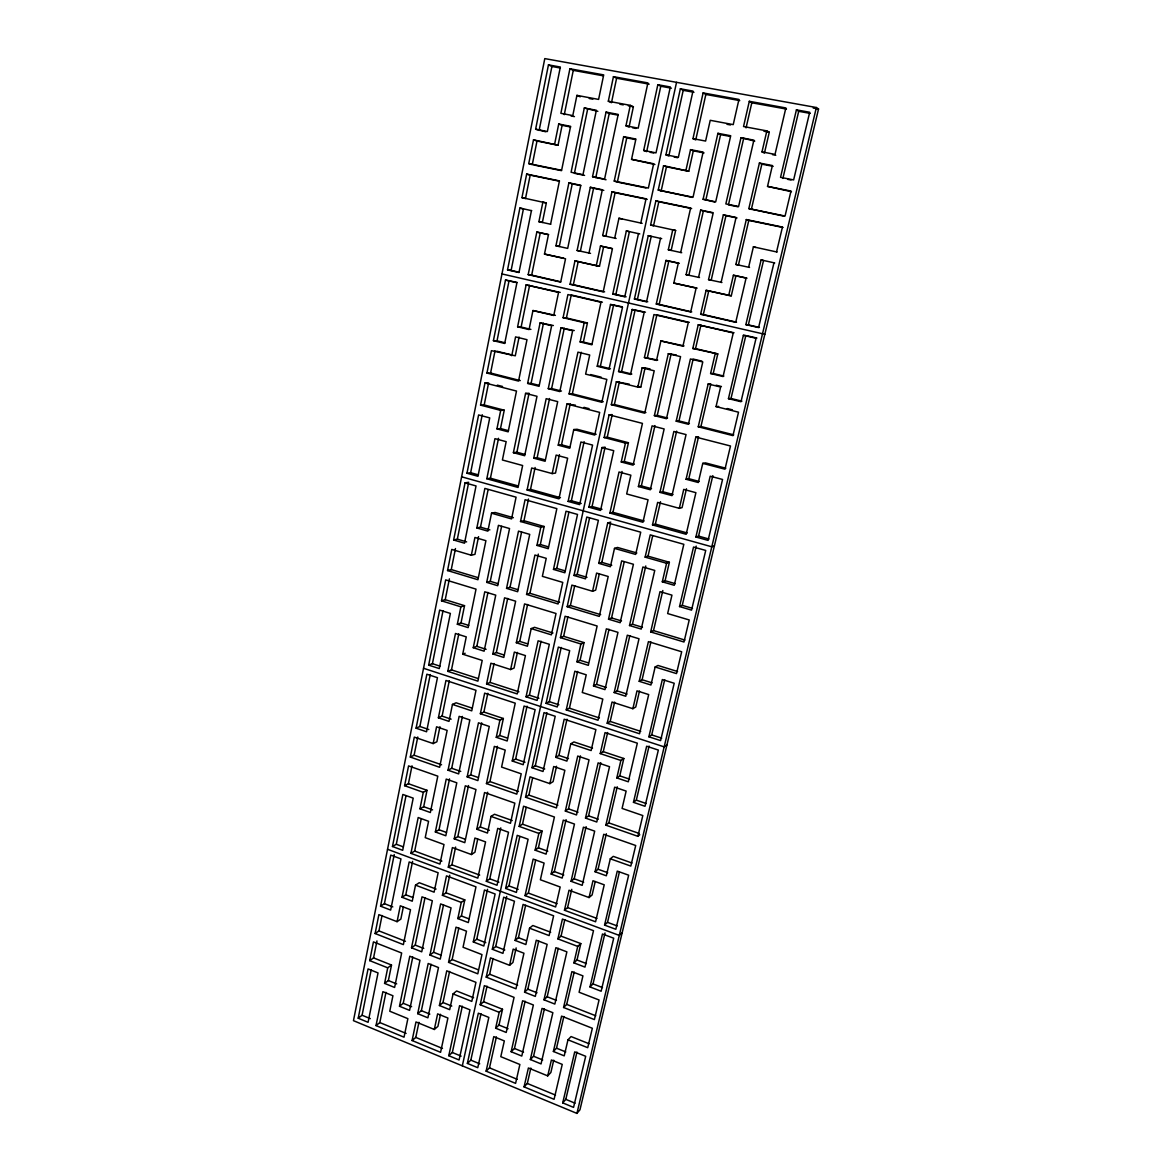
<?xml version="1.0" encoding="UTF-8"?>
<svg xmlns="http://www.w3.org/2000/svg" width="1172" height="1172" viewBox="0 0 1172 1172"><rect width="100%" height="100%" fill="white"/><g stroke="black" fill="none" stroke-linecap="round" stroke-linejoin="round"><path stroke-width="1.5" d="M358.207 1018.219L368.052 968.922L378.029 972.921L368.081 1022.306L358.207 1018.219L362.089 1015.245L371.216 969.654M369.707 960.63L373.443 941.892L401.659 953.012L394.612 987.454L384.577 983.396L387.727 967.823L391.521 965.039L373.56 957.89L369.707 960.63L387.727 967.823M397.074 921.675L400.297 905.795L410.508 909.706L403.373 944.617L375.113 933.527L378.878 914.629L397.074 921.675L400.853 919.097L403.358 906.791M380.563 906.19L390.759 855.106L400.971 858.9L390.672 910.087L380.563 906.19L384.416 903.685L394.232 854.564M392.474 846.506L402.86 794.455L413.203 798.147L402.699 850.301L392.474 846.506L396.297 844.265L405.952 796.008M423.282 792.331L404.604 785.694L408.559 765.902L437.801 776.157L430.358 812.533L419.957 808.783L423.282 792.331L427.018 790.324L423.693 806.702L419.957 808.783M433.171 743.575L436.57 726.801L447.147 730.39L439.617 767.279L410.317 757.068L414.302 737.115L433.171 743.575L436.878 741.788L439.94 726.743M416.089 728.193L426.857 674.208L437.449 677.68L426.564 731.768L416.089 728.193L419.869 726.479L428.805 729.526M428.674 665.125L439.647 610.085L450.37 613.425L439.28 668.582L428.674 665.125L432.424 663.689L439.969 666.15M460.874 606.818L441.507 600.826L445.682 579.891L476.022 589.135L468.155 627.621L457.344 624.237L460.874 606.818L464.537 605.66L461.006 622.991L457.344 624.237M471.334 555.235L474.924 537.465L485.911 540.688L477.942 579.73L447.543 570.544L451.762 549.419L471.334 555.235L474.953 554.327L478.557 536.644M465.05 482.849L476.037 485.94L464.508 543.193L453.637 539.999L465.05 482.849L468.727 482.293M466.969 473.224L478.601 414.947L489.735 417.891L477.971 476.301L466.969 473.224L470.646 472.712L478.469 474.894M480.549 405.131L484.974 382.951L488.607 382.892L484.197 404.955L480.549 405.131L500.678 410.405L504.238 410.2L500.503 428.556L496.943 428.849L500.678 410.405M511.754 355.731L515.577 336.891L526.99 339.69L518.537 381.09L486.951 373.048L491.42 350.662L515.284 355.805L519.093 337.067M505.498 280.079L516.925 282.73L504.707 343.455L493.412 340.671L505.498 280.079L517.218 282.437M531.458 210.55L518.991 272.519L507.535 269.882L519.885 208.059L531.663 210.667M526.653 174.101L530.183 175.126L525.495 198.537L521.95 197.643L526.653 174.101L559.44 180.898L550.591 224.204M533.494 139.834L536.996 141.036L532.278 164.666L528.748 163.597L533.494 139.834L558.062 145.225L562.106 125.331L558.707 124.027L554.649 144.039M535.619 129.213L548.452 64.87L560.348 67.024L547.368 131.528L535.619 129.213L545.8 131.791M373.56 957.89L376.959 940.926M375.113 933.527L378.966 930.905L382.043 915.508M404.604 785.694L408.413 783.716L412.002 765.814M410.317 757.068L414.112 755.222L417.759 737.012M419.869 726.479L430.256 674.53M432.424 663.689L443.031 610.685M441.507 600.826L445.228 599.698L449.403 578.865M447.543 570.544L451.264 569.563L455.469 548.54M453.637 539.999L457.344 539.149L468.375 484.065M470.646 472.712L482.249 414.727M486.951 373.048L490.585 373.033L495.038 350.765M493.412 340.671L497.031 340.818L509.088 280.548M507.535 269.882L511.124 270.395L523.43 208.894L519.885 208.059M539.105 130.473L551.909 66.482L548.452 64.87M376.022 1025.588L382.892 991.673L392.928 995.746L389.763 1011.231L407.871 1018.644L404.032 1037.191L376.022 1025.588L379.831 1022.57L385.969 992.347M402.025 897.283L409.175 861.962L438.138 872.759L434.109 892.17L415.518 885.153L412.251 901.195L402.025 897.283L405.79 894.807L412.573 861.391M410.918 853.348L418.184 817.529L428.571 821.294L425.231 837.643L443.998 844.514L439.94 864.101L410.918 853.348L414.683 851.062L421.202 818.964M438.387 717.806L445.961 680.463L475.993 690.308L471.745 710.847L452.451 704.431L448.993 721.381L438.387 717.806L442.093 716.121L451.147 719.168M447.807 671.351L455.469 633.481L466.251 636.879L462.72 654.196L482.205 660.422L477.898 681.152L447.807 671.351L451.484 669.886L478.132 678.544M476.858 527.957L484.871 488.416L516.076 497.177L511.563 518.932L491.537 513.204L487.86 531.15L476.858 527.957L480.476 527.166L489.867 529.89M486.82 478.762L494.95 438.65L506.158 441.654L502.407 459.995L522.639 465.518L518.083 487.464L486.82 478.762L490.423 478.22L518.083 485.911M555.411 315.356L532.952 310.536L529.055 329.566L517.614 326.798L526.111 284.869L560.216 292.414M536.82 232.071L548.467 234.62L544.482 254.075L565.534 258.792L560.699 282.1L528.191 274.629L536.82 232.071L548.555 234.605M538.915 221.669L542.885 202.097L546.328 202.976L542.372 222.446L538.915 221.669L550.679 224.248M569.9 68.767L560.875 113.318L572.786 115.589L576.917 95.371L598.599 99.415L603.697 74.891L569.9 68.767L573.269 70.364L603.36 75.828M384.577 983.396L388.372 980.554L391.521 965.039M442.093 716.121L449.286 680.727M451.484 669.886L458.794 633.906M480.476 527.166L488.109 489.618M490.423 478.22L498.525 438.299M517.614 326.798L521.13 327.017L529.612 285.309M528.191 274.629L531.678 275.127L540.277 232.789M564.274 114.666L573.269 70.364M399.491 1006.265L409.79 956.22L419.986 960.249L409.585 1010.367L399.491 1006.265L403.227 1003.305L412.778 957.041M411.519 947.811L422.008 896.844L432.336 900.77L421.744 951.825L411.519 947.811L415.24 945.101L424.982 897.855M435.354 831.959L446.224 779.102L456.802 782.808L445.814 835.768L435.354 831.959L439.017 829.761L449.506 778.897M448.056 770.209L459.146 716.341L469.855 719.93L458.648 773.901L448.056 770.209L451.703 768.29L460.757 771.425M473.254 647.72L484.769 591.801L495.741 595.142L484.124 651.178L473.254 647.72L476.843 646.358L486.116 649.303M486.702 582.381L498.437 525.334L509.556 528.543L497.704 585.707L486.702 582.381L490.262 581.327L498.085 583.685M513.395 452.656L525.583 393.382L529.041 393.265L516.881 452.245L513.395 452.656L524.675 455.718L536.996 396.312L525.583 393.382M540.087 322.915L551.66 325.684L539.076 386.306L527.634 383.405L540.087 322.915L553.374 325.523M555.953 245.783L568.903 182.847L580.785 185.308L567.688 248.391L555.953 245.783L559.322 246.442L572.244 183.843L568.903 182.847M584.301 107.985L571.086 172.255L582.982 174.687L596.358 110.271L584.301 107.985L597.867 111.325M451.703 768.29L462.398 716.444M476.843 646.358L487.962 592.431M490.262 581.327L501.601 526.345M527.634 383.405L531.092 383.332L543.5 323.15M587.597 109.377L574.412 173.295L584.564 175.375M434.314 1029.47L437.625 1013.868L447.909 1018.029L440.584 1052.324L412.09 1040.531L415.972 1021.955L434.314 1029.47L437.918 1026.379L440.482 1014.293M417.701 1013.677L428.19 963.487L438.489 967.545L427.897 1017.823L417.701 1013.677L421.378 1010.674L431.091 964.263M429.948 955.048L440.628 903.92L451.059 907.875L440.262 959.092L429.948 955.048L433.596 952.294L443.529 904.887M442.43 895.305L446.488 875.88L475.964 886.852L468.317 922.584L457.827 918.584L461.255 902.425L464.801 899.876L446.049 892.815L442.43 895.305L461.255 902.425M471.408 854.534L474.909 838.039L485.574 841.906L477.824 878.136L448.305 867.192L452.407 847.576L471.408 854.534L474.938 852.205L477.722 839.079M454.223 838.83L465.313 785.797L475.978 789.532L464.786 842.668L454.223 838.83L457.827 836.574L468.507 785.548M467.174 776.875L478.469 722.816L489.281 726.435L477.868 780.596L467.174 776.875L470.734 774.897L478.352 777.549M499.902 720.209L480.359 713.719L484.666 693.15L515.24 703.171L507.168 740.982L496.269 737.305L499.902 720.209L503.359 718.495L499.741 735.503L496.269 737.305M510.64 669.549L514.347 652.086L525.422 655.588L517.218 693.941L486.585 683.965L490.907 663.22L510.64 669.549L514.068 668.055L517.394 652.423M492.841 653.961L504.575 597.823L515.651 601.207L503.813 657.448L492.841 653.961L496.357 652.555L504.15 655.031M506.553 588.373L518.507 531.121L529.729 534.373L517.643 591.728L506.553 588.373L510.025 587.289L517.921 589.677M540.805 527.297L520.514 521.496L525.071 499.712L556.847 508.633L548.276 548.701L536.966 545.405L540.805 527.297L544.16 526.506L540.336 544.526L536.966 545.405M552.202 473.591L556.129 455.088L567.644 458.193L558.941 498.847L527.107 489.984L531.692 467.994L552.202 473.591L555.513 473.063L559.425 454.663M533.743 458.179L546.181 398.67L557.696 401.63L545.127 461.255L533.743 458.179L537.142 457.725L545.244 459.922M560.948 327.926L572.639 330.724L559.806 391.58L548.262 388.65L560.948 327.926L574.251 330.533M584.198 322.71L563.087 317.7L567.922 294.568L600.987 302.244L591.889 344.788L580.125 341.931L584.198 322.71L587.421 322.959L583.363 342.078L580.125 341.931M600.46 246.047L612.443 248.684L603.199 291.857L570.075 284.254L574.954 260.916L599.478 266.249L603.639 246.691L600.46 246.047L596.284 265.692L574.954 260.916M590.527 253.357L577.122 250.486L590.336 187.286L602.32 189.776L588.974 253.108M592.549 176.65L606.041 112.102L618.201 114.416L604.576 179.096L592.549 176.65L606.041 179.77M608.312 101.231L613.439 76.663L647.896 82.904L638.213 128.144L625.951 125.8L630.287 105.348L608.312 101.231L611.491 102.682L616.604 78.231L613.439 76.663M412.09 1040.531L415.782 1037.41L418.946 1022.292M446.049 892.815L449.74 875.22M448.305 867.192L451.909 864.819L455.63 847.078M470.734 774.897L481.648 722.831M480.359 713.719L483.904 712.034L487.83 693.267M486.585 683.965L490.101 682.426L494.071 663.499M496.357 652.555L507.681 598.438M510.025 587.289L521.584 532.103M520.514 521.496L523.957 520.734L528.499 499.052M527.107 489.984L530.52 489.369L535.106 467.496M537.142 457.725L549.551 398.524M548.262 388.65L551.631 388.562L564.289 328.145M563.087 317.7L566.413 317.964L571.233 294.963L602.408 302.2M570.075 284.254L573.372 284.693L578.236 261.488M590.336 187.286L593.574 188.252L580.404 251.116L577.122 250.486M595.786 177.675L609.22 113.479L606.041 112.102M439.397 1005.517L446.752 970.812L475.949 982.341L471.803 1001.401L453.066 993.915L449.696 1009.663L439.397 1005.517L442.987 1002.529L449.594 971.427M448.554 962.344L456.011 927.169L466.485 931.183L463.043 947.254L481.97 954.594L477.795 973.829L448.554 962.344L452.128 959.546L458.823 928.019M476.784 829.219L484.563 792.536L514.845 803.157L510.465 823.315L491.024 816.415L487.464 833.058L476.784 829.219L480.3 826.993L487.684 792.228M486.453 783.585L494.35 746.388L505.22 750.08L501.587 767.074L521.218 773.813L516.793 794.147L486.453 783.585L489.955 781.577L497.441 746.315M516.325 642.739L524.558 603.917L556.026 613.498L551.382 634.843L531.194 628.602L527.429 646.226L516.325 642.739L519.738 641.392L527.634 643.868M526.565 594.438L534.93 555.03L546.225 558.341L542.372 576.346L562.765 582.396L558.092 603.961L526.565 594.438L529.964 593.31L559.601 602.247M596.167 434.27L577.005 429.26L573.753 429.567L569.753 448.261L558.224 445.184L566.955 404.003L575.379 405.146M569.094 393.938L577.957 352.142L589.706 355.013L585.619 374.117L606.832 379.406L601.866 402.289L569.094 393.938L572.361 393.821L603.272 401.688M611.96 191.769L615.11 192.721L605.851 236.231L602.686 235.513L611.96 191.769L646.036 198.815L640.806 222.914M623.65 136.641L626.756 137.9L617.366 182.085L614.231 181.074L623.65 136.641L635.898 139.029L631.547 159.333L654.914 164.505M457.827 918.584L461.387 915.977L464.801 899.876M519.738 641.392L527.59 604.503M529.964 593.31L538.3 554.107M558.224 445.184L561.535 444.803L570.237 403.827M572.361 393.821L581.195 352.245M630.287 105.348L633.378 106.769L629.056 127.103L625.951 125.8M614.699 238.121L618.948 218.256L642.139 223.339M448.788 1055.723L459.57 1005.649L469.972 1009.839L459.087 1059.986L448.788 1055.723L452.333 1052.5L462.31 1006.221M473.283 941.936L484.461 890.017L495.126 894.002L483.831 946.009L473.283 941.936L476.77 939.212L487.537 889.299M486.336 881.285L497.734 828.37L508.531 832.237L497.031 885.256L486.336 881.285L489.793 878.824L500.781 827.901M512.237 760.994L524.06 706.057L535.135 709.69L523.195 764.73L512.237 760.994L515.636 759.075L524.983 762.254M526.052 696.813L538.109 640.806L549.331 644.292L537.142 700.431L526.052 696.813L529.422 695.201L538.886 698.278M553.477 569.416L566.017 511.212L577.518 514.435L564.86 572.771L553.477 569.416L556.773 568.42L564.86 570.793M568.127 501.411L580.916 442.005L592.578 445.082L579.657 504.619L568.127 501.411L571.365 500.737L581.209 503.477M610.524 304.471L622.508 307.24L609.059 369.195L597.222 366.265L610.524 304.471L622.156 306.786M638.491 233.565L624.764 296.809L612.766 294.055L626.346 230.957L639.78 233.917M643.677 150.441L657.829 84.706L670.325 86.977L656.012 152.873L643.677 150.441L646.68 151.627L660.788 86.259L657.829 84.706M515.636 759.075L527.048 706.159M529.422 695.201L541.068 641.187M556.773 568.42L568.889 512.252M571.365 500.737L584.125 441.639M597.222 366.265L600.372 366.294L613.645 304.808M612.766 294.055L615.871 294.465L629.408 231.69L626.346 230.957M462.325 1065.846L676.537 82.333M467.364 1063.414L478.337 1013.194L488.841 1017.413L477.766 1067.707L467.364 1063.414L470.836 1060.147L481.003 1013.721M480.183 1004.741L484.358 985.652L514.068 997.372L506.216 1032.459L495.639 1028.196L499.169 1012.33L502.524 1009.253L483.626 1001.738L480.183 1004.741L499.169 1012.33M509.6 965.303L513.19 949.115L523.943 953.232L515.988 988.816L486.219 977.126L490.438 957.876L509.6 965.303L512.94 962.446L516.163 947.928M492.313 949.276L503.696 897.195L514.449 901.209L502.949 953.378L492.313 949.276L495.727 946.493L506.685 896.433M505.615 888.435L517.218 835.343L528.103 839.24L516.383 892.419L505.615 888.435L508.985 885.929L519.797 836.588M519.167 826.407L523.576 806.219L554.415 817.016L546.108 854.139L535.135 850.183L538.856 833.409L542.123 831.124L522.507 824.18L519.167 826.407L538.856 833.409M549.888 783.643L553.697 766.517L564.86 770.297L556.436 807.947L525.539 797.194L529.993 776.816L549.888 783.643L553.125 781.607L556.539 766.254M531.985 767.719L544.028 712.605L555.206 716.268L543.032 771.498L531.985 767.719L535.296 765.77L546.928 712.679M546.064 703.332L558.341 647.105L569.665 650.636L557.257 706.965L546.064 703.332L549.331 701.676L558.883 704.768M580.873 643.985L560.421 637.641L565.094 616.252L597.134 626.009L588.329 665.344L576.932 661.77L580.873 643.985L584.022 642.593L580.081 660.305L576.932 661.77M592.563 591.259L596.592 573.093L608.209 576.492L599.273 616.399L567.175 606.7L571.892 585.106L592.563 591.259L595.684 590.131L599.332 573.694M574.002 575.467L586.776 517.042L598.394 520.295L585.487 578.851L574.002 575.467L577.195 574.427L586.996 577.313M588.915 507.198L601.954 447.572L605.074 447.162L592.08 506.494L588.915 507.198L600.562 510.435L613.732 450.678L601.954 447.572M604.151 437.522L609.103 414.829L612.194 414.595L607.257 437.185L604.151 437.522L625.438 443.104L628.441 442.723L624.266 461.504L621.248 461.988L625.438 443.104M616.34 381.764L637.846 387.126L642.124 367.832L654.21 370.791L644.732 413.189L611.33 404.692L616.34 381.764L629.291 384.167M632.133 309.481L644.219 312.294L630.521 374.483L618.567 371.539L632.133 309.481L645.464 312.192M660.525 238.297L646.534 301.819L634.418 299.036L648.263 235.66L661.697 238.634M655.866 200.852L658.811 201.76L653.551 225.771L650.592 224.995L655.866 200.852L690.616 208.045L680.683 252.463M692.344 197.423L658.225 190.084L663.557 165.706L688.77 171.244L693.311 150.836L690.528 149.635L685.972 170.174M665.93 154.821L680.361 88.794L692.974 91.079L678.383 157.268L665.93 154.821L668.831 155.979L683.203 90.332L680.361 88.794M483.626 1001.738L487.039 986.179M486.219 977.126L489.647 974.24L493.09 958.549M522.507 824.18L526.184 807.42M525.539 797.194L528.88 795.099L532.571 778.208M549.331 701.676L561.212 647.471M560.421 637.641L563.644 636.308L567.922 616.794M567.175 606.7L570.398 605.514L574.734 585.678M577.195 574.427L589.545 518.053M611.33 404.692L614.406 404.516L619.402 381.706M618.567 371.539L621.629 371.524L635.151 309.804M634.418 299.036L637.422 299.402L651.222 236.378L648.263 235.66M661.155 191.051L666.458 166.805L663.557 165.706M486.116 1071.164L493.778 1036.619L504.326 1040.912L500.796 1056.675L519.87 1064.484L515.592 1083.368L486.116 1071.164L489.5 1067.853L496.386 1036.898M515.109 940.442L523.093 904.432L553.624 915.801L549.126 935.593L529.539 928.195L525.876 944.544L515.109 940.442L518.434 937.688L525.642 905.253M525.041 895.628L533.157 859.105L544.101 863.075L540.38 879.762L560.172 886.999L555.631 906.967L525.041 895.628L528.352 893.079L535.663 860.175M555.733 757.332L564.186 719.212L595.889 729.599L591.142 750.563L570.779 743.795L566.911 761.111L555.733 757.332L558.941 755.413L566.999 719.198M566.252 709.895L574.837 671.219L586.22 674.808L582.264 692.491L602.818 699.083L598.028 720.238L566.252 709.895L569.446 708.196L599.405 717.938M636.836 552.979L617.527 547.456L614.494 548.379L610.392 566.735L598.76 563.351L607.726 522.917L610.788 522.141M609.909 513.043L619.021 472.008L630.858 475.187L626.668 493.954L648.057 499.799L642.959 522.258L609.909 513.043L612.971 512.311L644.146 520.983M644.424 357.504L653.947 314.55L688.301 322.52L682.939 346.165L660.891 340.935L656.525 360.434L644.424 357.504L657.697 360.068M665.945 260.433L678.295 263.143L673.827 283.082L696.124 288.078L690.704 311.957L656.276 304.046L665.945 260.433L679.35 263.334M668.318 249.768L672.772 229.697L675.614 230.459L671.175 250.412L668.318 249.768L681.723 252.713M692.974 138.648L703.112 92.925L738.946 99.43L733.233 124.613L710.232 120.306L705.603 141.065L692.974 138.648L695.743 139.907L705.852 94.449L703.112 92.925M495.639 1028.196L499.008 1025.061L502.524 1009.253M535.135 850.183L538.402 847.839L542.123 831.124M569.446 708.196L577.606 671.453M598.76 563.351L601.851 562.37L610.407 523.884M612.971 512.311L622.054 471.481M637.846 387.126L640.82 387.038L645.083 367.847L650.24 369.107M647.369 357.563L656.862 314.843L689.356 322.388M656.276 304.046L659.177 304.398L668.831 261.019M511.153 1051.724L522.624 1000.756L533.377 1004.99L521.789 1056.06L511.153 1051.724L514.464 1048.471L525.115 1001.225M524.558 992.171L536.263 940.222L547.148 944.354L535.326 996.405L524.558 992.171L527.825 989.183L538.695 941.028M551.148 874.063L563.293 820.136L574.456 824.048L562.194 878.077L551.148 874.063L554.356 871.587L566.076 819.638M565.343 811.053L577.723 756.057L589.033 759.837L576.521 814.95L565.343 811.053L568.508 808.87L580.448 755.896M593.501 685.972L606.364 628.822L617.966 632.353L604.972 689.634L593.501 685.972L596.577 684.389L606.364 687.495M608.532 619.197L621.673 560.875L633.422 564.274L620.164 622.713L608.532 619.197L611.564 617.937L621.497 620.926M638.403 486.527L652.072 425.861L664.143 428.952L650.343 489.764L638.403 486.527L641.348 485.926L651.529 488.68M668.318 353.68L680.566 356.625L666.472 418.712L654.372 415.635L668.318 353.68L676.376 355.028M699.494 277.53L686.103 274.658L700.636 210.125L713.235 212.733L698.541 277.412M703.083 199.255L717.923 133.315L730.713 135.747L715.711 201.833L703.083 199.255L714.774 202.024M596.577 684.389L609.015 629.291M611.564 617.937L624.266 561.666M641.348 485.926L654.958 425.568M654.372 415.635L657.258 415.401L671.16 353.768M700.636 210.125L703.361 210.989L688.887 275.171L686.103 274.658M705.793 200.178L720.59 134.619L717.923 133.315M547.72 1075.881L551.397 1059.986L562.238 1064.381L554.078 1099.307L524.074 1086.883L528.396 1067.985L547.72 1075.881L550.869 1072.497L553.726 1060.177M530.33 1059.532L542.021 1008.403L552.862 1012.681L541.054 1063.912L530.33 1059.532L533.553 1056.236L544.409 1008.828M543.984 999.804L555.894 947.679L566.882 951.854L554.839 1004.067L543.984 999.804L547.178 996.757L558.253 948.324M557.901 938.904L562.428 919.082L593.501 930.671L584.989 967.105L573.914 962.886L577.737 946.405L580.814 943.577L561.051 936.135L557.901 938.904L577.737 946.405M589.062 897.562L592.973 880.743L604.225 884.816L595.581 921.778L564.45 910.234L569.021 890.237L589.062 897.562L592.109 894.954L595.215 881.564M571.057 881.3L583.422 827.183L594.687 831.138L582.191 885.343L571.057 881.3L574.177 878.78L586.117 826.656M585.502 818.085L598.116 762.884L609.528 766.708L596.782 822.012L585.502 818.085L588.578 815.844L600.753 762.694M600.24 753.596L605.045 732.603L637.334 743.18L628.309 781.797L616.809 777.915L620.867 760.452L623.812 758.489L603.272 751.677L600.24 753.596L620.867 760.452M632.865 708.708L636.997 690.865L648.702 694.571L639.546 733.745L607.184 723.227L612.033 702.028L632.865 708.708L635.766 706.98L639.487 691.011M614.187 692.564L627.298 635.195L639.004 638.769L625.76 696.241L614.187 692.564L617.175 690.923L627.064 694.058M629.51 625.54L642.886 566.999L654.752 570.427L641.231 629.086L629.51 625.54L632.441 624.237L642.461 627.254M666.59 563.278L645.127 557.139L650.226 534.857L683.833 544.306L674.252 585.282L662.297 581.81L666.59 563.278L669.388 562.282L665.095 580.711L662.297 581.81M679.335 508.34L683.73 489.398L695.904 492.68L686.177 534.285L652.496 524.91L657.639 502.407L679.335 508.34L682.075 507.623L686.455 488.783M659.939 492.357L673.856 431.457L686.045 434.578L671.981 495.624L659.939 492.357L662.781 491.727L673.065 494.511M676.2 421.188L690.411 358.984L702.775 361.958L688.418 424.293L676.2 421.188L678.984 420.924L689.414 423.575M715.169 353.827L710.598 373.516L713.235 373.502L717.791 353.915L692.813 348.509L698.219 324.82L734.053 332.76M706.101 290.319L728.72 295.388L733.394 275.244L746.095 278.042L735.738 322.315L700.636 314.243L706.101 290.319L731.284 295.798L735.943 275.757L747.004 278.189M721.923 282.496L708.547 279.639L723.358 214.828L736.075 217.465L721.102 282.423M740.982 137.695L725.849 203.913L738.594 206.521L753.889 140.142L740.982 137.695L754.768 141.109M761.99 151.877L775.014 154.382L785.87 107.941L749.304 101.305L743.531 126.532L766.869 130.898L769.286 132.231L764.437 153.093L761.99 151.877L766.869 130.898M524.074 1086.883L527.327 1083.47L530.843 1068.058M561.051 936.135L564.816 919.683M564.45 910.234L567.585 907.582L571.76 889.328M603.272 751.677L607.653 732.515M607.184 723.227L610.202 721.439L614.626 702.101M617.175 690.923L629.833 635.634M632.441 624.237L645.787 565.988M645.127 557.139L648.028 556.173L652.716 535.707M652.496 524.91L655.368 524.104L660.495 501.719M662.781 491.727L676.654 431.135M678.984 420.924L693.15 359.057L701.94 361.166M692.813 348.509L695.538 348.626L700.929 325.069M700.636 314.243L703.332 314.55L708.782 290.744M723.358 214.828L725.966 215.677L711.214 280.123L708.547 279.639M743.531 138.97L728.457 204.822L737.964 206.77M746.066 127.88L751.809 102.784L749.304 101.305M553.374 1051.474L561.578 1016.124L592.343 1028.269L587.729 1047.695L567.981 1039.813L564.23 1055.855L553.374 1051.474L556.51 1048.193L563.864 1016.505M563.571 1007.495L571.892 971.632L582.938 975.866L579.1 992.245L599.053 999.98L594.394 1019.581L563.571 1007.495L566.691 1004.389L574.192 972.101M595.054 871.734L603.741 834.303L635.707 845.51L630.814 866.079L610.304 858.798L606.334 875.792L595.054 871.734L598.072 869.243L606.32 833.761M605.851 825.161L614.67 787.188L626.141 791.085L622.083 808.431L642.813 815.551L637.89 836.325L605.851 825.161L608.839 822.891L617.234 786.808M639.209 681.313L648.424 641.626L681.679 651.764L676.493 673.592L655.148 666.985L650.943 685.005L639.209 681.313L642.095 679.731L652.101 682.866M650.665 631.942L660.012 591.655L671.952 595.142L667.644 613.557L689.224 619.959L683.994 642.007L650.665 631.942L653.522 630.595L684.931 640.073M686.074 479.26L695.846 437.097L698.541 436.746L688.799 478.689L686.074 479.26L698.292 482.512L702.76 463.38L705.412 462.881L725.834 468.229M698.248 426.798L708.166 383.977L710.818 383.918L700.929 426.505L698.248 426.798L732.954 435.632L738.521 412.192L716.033 406.596L720.619 387.024L708.166 383.977M746.3 219.574L748.791 220.409L738.433 265.033L735.884 264.447L746.3 219.574L782.442 227.06L776.582 251.775M783.936 216.175L748.835 208.616L759.412 163.025L772.392 165.545L767.528 186.392L791.481 191.695M573.914 962.886L577.005 959.985L580.814 943.577M616.809 777.915L619.768 775.864L623.812 758.489M642.095 679.731L650.87 641.948M653.522 630.595L662.825 590.512M751.325 209.495L761.859 164.168L759.412 163.025M748.63 267.216L753.391 246.838L777.153 252.053M562.721 1102.881L574.72 1051.885L585.692 1056.294L573.562 1107.379L562.721 1102.881L565.798 1099.351L576.946 1052.075M589.999 986.941L602.467 934.011L613.703 938.201L601.133 991.234L589.999 986.941L593.017 983.923L605.016 932.971M604.562 925.104L617.263 871.118L628.661 875.191L615.827 929.279L604.562 925.104L607.521 922.349L619.373 872.085M633.451 802.337L646.651 746.227L658.342 750.065L645.01 806.277L633.451 802.337L636.323 800.154L649.083 746.066M648.878 736.792L662.341 679.555L674.208 683.247L660.598 740.601L648.878 736.792L651.705 734.917L664.714 679.745M679.526 606.569L693.531 547.031L705.72 550.444L691.553 610.129L679.526 606.569L682.25 605.353L692.505 608.371M695.89 536.996L710.203 476.198L722.553 479.465L708.093 540.395L695.89 536.996L698.556 536.117L708.972 539.017M728.457 398.641L743.37 335.309L745.846 335.5L731.006 398.48L728.457 398.641L740.997 401.732L756.057 338.254L743.37 335.309M773.989 262.704L758.592 327.559L745.875 324.629L761.097 259.935L774.736 262.953M796.418 109.846L780.537 177.338L793.634 179.917L809.691 112.263L796.418 109.846L798.703 111.311L810.248 113.406M682.25 605.353L696.212 546.093M698.556 536.117L712.825 475.642M745.875 324.629L748.351 324.878L763.529 260.536L761.097 259.935M782.881 178.408L798.703 111.311M576.917 1113.4L816.371 107.516L544.79 58.6L353.461 1020.666L576.917 1113.4L579.95 1109.811L818.539 108.996L816.371 107.516M567.981 1039.813L571.072 1036.561L589.091 1043.739M622.186 932.619L619.285 935.417L387.536 849.29M453.066 993.915L456.611 990.97L473.591 997.724M529.539 928.195L532.806 925.499L550.693 932.238M610.304 858.798L613.264 856.366L631.986 863.002M637.89 836.325L639.78 834.757M666.927 744.952L664.172 746.872L423.532 668.289M415.518 885.153L419.254 882.721L436.087 889.065M491.024 816.415L494.496 814.247L512.237 820.532M570.779 743.795L573.943 741.935L592.519 748.102M655.148 666.985L657.975 665.462L677.577 671.527M452.451 704.431L456.113 702.804L472.111 708.122M531.194 628.602L534.549 627.313L552.979 632.997M462.72 654.196L465.138 653.258M714.393 545.859L711.8 546.797L461.622 476.814M491.537 513.204L495.097 512.486L513.38 517.702M716.033 406.596L718.641 406.406M642.124 367.832L645.083 367.847M660.891 340.935L684.023 345.901M764.833 334.284L501.968 273.94M728.72 295.388L731.284 295.798M673.827 283.082L697.15 288.136M596.284 265.692L599.478 266.249M544.482 254.075L563.629 258.206M813.192 108.029L818.539 108.996M551.909 66.482L560.377 68.02M616.604 78.231L649.185 84.15M660.788 86.259L671.439 88.193M683.203 90.332L693.971 92.28M705.852 94.449L739.737 100.602M751.809 102.784L786.456 109.084M589.238 98.507L592.842 99.181M619.9 104.249L623.27 104.879M628.324 105.832L633.378 106.769M727.021 124.305L730.537 124.965M763.924 131.22L769.286 132.231M609.22 113.479L617.878 115.12M720.59 134.619L730.127 136.421M571.042 115.969L574.441 116.614M632.543 127.777L636.03 128.437M772.524 154.645L775.761 155.261M558.707 124.027L570.588 126.342L561.608 170.306L528.748 163.597M690.528 149.635L703.127 152.082L693.048 197.204L658.225 190.084M562.106 125.331L570.559 126.972M626.756 137.9L635.458 139.585M693.311 150.836L704.064 152.931M761.859 164.168L773.168 166.365M650.196 152.316L653.698 153.005M674.149 157.033L677.68 157.722M787.76 179.36L791.027 180.005M631.547 159.333L653.654 163.743L648.38 188.062L614.231 181.074M767.528 186.392L790.983 191.065L785.064 216.029L748.835 208.616M536.996 141.036L558.062 145.225M666.458 166.805L688.77 171.244M733.394 275.244L735.943 275.757M533.993 165.018L561.535 170.658M619.153 182.451L645.977 187.945M530.183 175.126L559.381 181.177M572.244 183.843L580.682 185.586M593.574 188.252L603.8 190.377M615.11 192.721L647.237 199.372M658.811 201.76L691.656 208.572M703.361 210.989L712.312 212.85M725.966 215.677L737.042 217.963M748.791 220.409L783.057 227.5M521.95 197.643L546.328 202.976M650.592 224.995L675.614 230.459M602.686 235.513L616.106 238.458M735.884 264.447L749.523 267.436M603.639 246.691L612.15 248.567M511.124 270.395L519.255 272.27M531.678 275.127L560.641 281.778M573.372 284.693L604.62 291.872M615.871 294.465L626.112 296.809M637.422 299.402L647.764 301.775M659.177 304.398L691.744 311.884M703.332 314.55L736.529 322.168M748.351 324.878L759.427 327.428M747.428 335.866L756.907 338.063M526.111 284.869L558.561 292.399L553.77 315.473L532.952 310.536M698.219 324.82L733.262 332.951L723.065 376.549L710.598 373.516M566.413 317.964L587.421 322.959M695.538 348.626L717.791 353.915M521.13 327.017L530.901 329.391M583.363 342.078L591.728 344.099M713.235 373.502L723.871 376.08M716.121 385.207L721.425 386.511M497.031 340.818L505.059 342.795M600.372 366.294L610.48 368.784M621.629 371.524L631.825 374.044M731.006 398.48L741.92 401.176M496.723 351.19L511.915 354.97M590.585 374.542L601.148 377.164M637.524 386.218L640.82 387.038M727.241 408.545L732.412 409.834M490.585 373.033L520.28 380.592M531.092 383.332L539.223 385.398M551.631 388.562L561.476 391.052M614.406 404.516L645.918 412.515M657.258 415.401L667.586 418.023M700.929 426.505L733.745 434.841M497.324 385.134L502.554 386.467M583.949 407.343L589.091 408.662M484.974 382.951L516.5 391.052L508.165 431.838L496.943 428.849M566.955 404.003L599.668 412.398L594.761 435.061L573.753 429.567M609.103 414.829L642.446 423.385L633.114 465.138L621.248 461.988M695.846 437.097L730.493 445.99L724.985 469.196L702.76 463.38M618.948 218.256L622.054 219.061M484.197 404.955L504.238 410.2M607.257 437.185L628.441 442.723M500.503 428.556L508.487 430.681M561.535 444.803L569.739 446.986M624.266 461.504L634.389 464.2M688.799 478.689L699.215 481.458M516.881 452.245L524.91 454.414M753.391 246.838L755.852 247.512M530.52 489.369L560.465 497.704M592.08 506.494L602.012 509.263M655.368 524.104L687.217 532.967M607.726 522.917L640.718 532.191L635.663 554.429L614.494 548.379M523.957 520.734L544.16 526.506M648.028 556.173L669.388 562.282M540.336 544.526L548.379 546.855M601.851 562.37L611.769 565.256M665.095 580.711L675.306 583.671M457.344 539.149L466.632 541.889M451.264 569.563L478.176 577.679M570.398 605.514L600.679 614.641M445.228 599.698L464.537 605.66M563.644 636.308L584.022 642.593M461.006 622.991L468.697 625.394M580.081 660.305L588.197 662.839M490.101 682.426L518.918 691.788M610.202 721.439L640.718 731.357M651.705 734.917L661.697 738.17M483.904 712.034L503.359 718.495M499.741 735.503L507.491 738.111M558.941 755.413L568.493 758.621M619.768 775.864L629.584 779.16M535.296 765.77L544.731 768.979M636.323 800.154L646.197 803.509M414.112 755.222L441.58 764.774M489.955 781.577L518.493 791.496M528.88 795.099L557.931 805.193M568.508 808.87L578.045 812.196M588.578 815.844L598.218 819.199M608.839 822.891L639.048 833.395M408.413 783.716L427.018 790.324M423.693 806.702L432.585 809.881M480.3 826.993L489.413 830.274M538.402 847.839L547.778 851.194M598.072 869.243L607.697 872.701M439.017 829.761L446.473 832.457M457.827 836.574L465.343 839.298M554.356 871.587L563.776 875.015M574.177 878.78L583.685 882.223M396.297 844.265L403.095 846.77M414.683 851.062L441.888 861.112M451.909 864.819L479.685 875.088M489.793 878.824L498.92 882.194M508.985 885.929L518.185 889.328M528.352 893.079L557.11 903.715M567.585 907.582L596.958 918.438M607.521 922.349L617.146 925.909M405.79 894.807L412.588 897.4M461.387 915.977L468.844 918.819M518.434 937.688L526.096 940.603M577.005 959.985L586.44 963.574M384.416 903.685L392.796 906.908M476.77 939.212L485.779 942.669M495.727 946.493L504.81 949.994M593.017 983.923L602.511 987.571M378.966 930.905L405.468 941.277M415.24 945.101L423.722 948.426M433.596 952.294L440.936 955.165M452.128 959.546L478.015 969.683M489.647 974.24L517.643 985.198M527.825 989.183L537.025 992.787M547.178 996.757L556.451 1000.39M566.691 1004.389L595.757 1015.787M388.372 980.554L396.707 983.909M442.987 1002.529L451.791 1006.059M499.008 1025.061L508.047 1028.694M556.51 1048.193L565.783 1051.914M403.227 1003.305L411.621 1006.704M421.378 1010.674L429.831 1014.102M514.464 1048.471L523.532 1052.163M533.553 1056.236L542.709 1059.957M362.089 1015.245L370.293 1018.629M379.831 1022.57L406.098 1033.411M415.782 1037.41L442.489 1048.442M452.333 1052.5L461.123 1056.133M470.836 1060.147L479.714 1063.81M489.5 1067.853L517.233 1079.309M527.327 1083.47L555.528 1095.117M565.798 1099.351L575.071 1103.189M576.917 95.371L580.243 96.822"/></g></svg>
